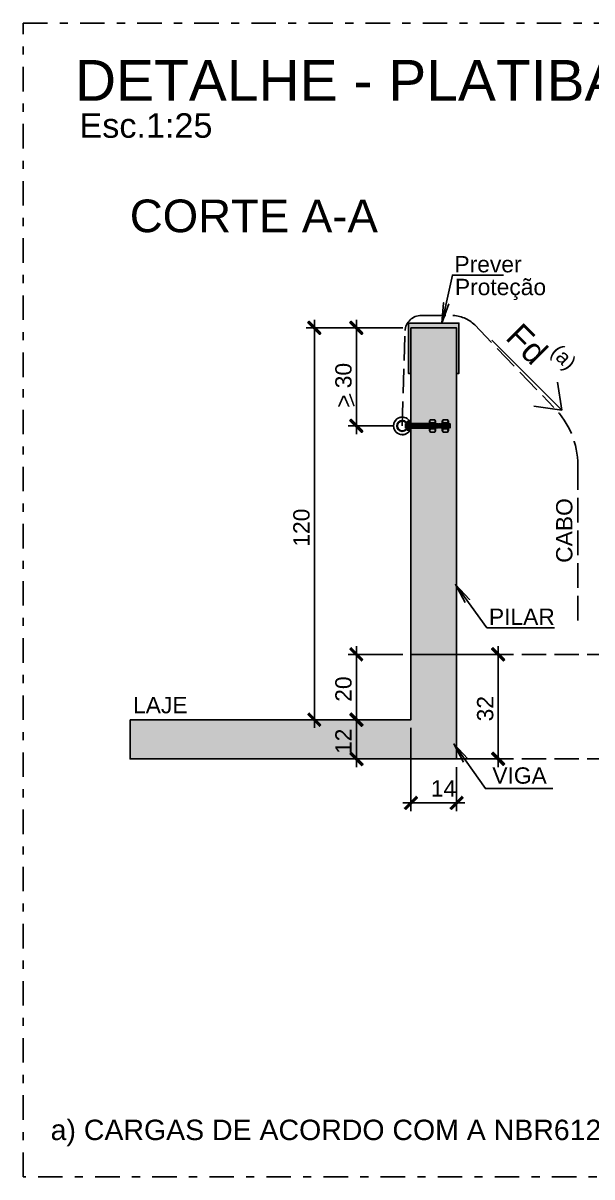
# Model space of a CAD drawing. Extents: x 0 to 119, y 0 to 84.
# Drawn here: x 56.94 to 63.92, y 16.72 to 30.85 of the extents above; entities that cross this region are included whole.
import ezdxf

# ---------------------------------------------------------------- set-up
doc = ezdxf.new("R2010")
doc.units = 0
doc.header["$MEASUREMENT"] = 0
for name, pattern in [('ESTILO_TQS_0001', [0.2, 0.1, -0.1]), ('ESTILO_TQS_0003', [0.9199999999999999, 0.3, -0.15, 0.02, -0.15, 0.3]), ('ESTILO_TQS_0005', [0.4, 0.3, -0.1])]:
    doc.linetypes.add(name, pattern=pattern)
for name, color, linetype in [('1', 1, 'CONTINUOUS'), ('16', 10, 'CONTINUOUS'), ('2', 2, 'CONTINUOUS'), ('21', 254, 'CONTINUOUS'), ('3', 3, 'CONTINUOUS'), ('4', 4, 'CONTINUOUS'), ('5', 5, 'CONTINUOUS'), ('8', 8, 'CONTINUOUS')]:
    doc.layers.add(name, color=color, linetype=linetype)
doc.styles.add('TQS_ARIAL', font='arial.ttf')

msp = doc.modelspace()

# ---------------------------------------------------------------- linework, layer by layer
at = {"layer": '1', "linetype": 'Continuous'}
for p, q in [((60.515343, 22.219528), (60.515343, 27.219528)), ((61.030564, 25.819953), (61.030564, 27.219528)), ((61.497471, 27.119528), (60.415343, 27.119528)), ((61.597471, 27.119528), (60.930564, 27.119528)), ((61.489983, 25.919953), (60.930564, 25.919953)), ((61.030564, 22.219528), (61.030564, 23.219528)), ((62.768286, 21.739528), (62.768286, 23.219528)), ((61.597471, 23.119528), (60.930564, 23.119528)), ((62.357471, 23.119528), (62.868286, 23.119528)), ((61.030564, 22.419528), (61.030564, 21.739528)), ((61.597471, 22.319528), (60.415343, 22.319528)), ((61.597471, 22.319528), (60.930564, 22.319528)), ((61.497471, 22.319528), (60.930564, 22.319528)), ((61.697471, 22.219528), (61.697471, 21.199643)), ((61.597471, 21.839528), (60.930564, 21.839528)), ((62.357471, 21.839528), (62.868286, 21.839528)), ((62.257471, 21.739528), (62.257471, 21.199643)), ((61.597471, 21.299643), (62.357471, 21.299643))]:
    msp.add_line(p, q, dxfattribs=at)
at = {"layer": '1', "linetype": 'ESTILO_TQS_0001'}
for p, q in [((61.65061, 25.947176), (61.647763, 25.941482)), ((61.647763, 25.941482), (61.647763, 25.897573)), ((61.65061, 25.89188), (61.647763, 25.897573)), ((61.653456, 25.941482), (61.65061, 25.947176)), ((61.65061, 25.89188), (61.65061, 25.947176)), ((61.653456, 25.897573), (61.65061, 25.89188)), ((61.656303, 25.947176), (61.653456, 25.941482)), ((61.653456, 25.941482), (61.653456, 25.897573)), ((61.656303, 25.89188), (61.653456, 25.897573)), ((61.65915, 25.941482), (61.656303, 25.947176)), ((61.656303, 25.89188), (61.656303, 25.947176)), ((61.65915, 25.897573), (61.656303, 25.89188)), ((61.661996, 25.947176), (61.65915, 25.941482)), ((61.65915, 25.941482), (61.65915, 25.897573)), ((61.661996, 25.89188), (61.65915, 25.897573)), ((61.664843, 25.941482), (61.661996, 25.947176)), ((61.661996, 25.89188), (61.661996, 25.947176)), ((61.664843, 25.897573), (61.661996, 25.89188)), ((61.66769, 25.947176), (61.664843, 25.941482)), ((61.664843, 25.941482), (61.664843, 25.897573)), ((61.66769, 25.89188), (61.664843, 25.897573)), ((61.670536, 25.941482), (61.66769, 25.947176)), ((61.66769, 25.89188), (61.66769, 25.947176)), ((61.670536, 25.897573), (61.66769, 25.89188)), ((61.673383, 25.947176), (61.670536, 25.941482)), ((61.670536, 25.941482), (61.670536, 25.897573)), ((61.673383, 25.89188), (61.670536, 25.897573)), ((61.676229, 25.941482), (61.673383, 25.947176)), ((61.673383, 25.89188), (61.673383, 25.947176)), ((61.676229, 25.897573), (61.673383, 25.89188)), ((61.679076, 25.947176), (61.676229, 25.941482)), ((61.676229, 25.941482), (61.676229, 25.897573)), ((61.679076, 25.89188), (61.676229, 25.897573)), ((61.681923, 25.941482), (61.679076, 25.947176)), ((61.679076, 25.89188), (61.679076, 25.947176)), ((61.681923, 25.897573), (61.679076, 25.89188)), ((61.684769, 25.947176), (61.681923, 25.941482)), ((61.681923, 25.941482), (61.681923, 25.897573)), ((61.684769, 25.89188), (61.681923, 25.897573)), ((61.687616, 25.941482), (61.684769, 25.947176)), ((61.684769, 25.89188), (61.684769, 25.947176)), ((61.687616, 25.897573), (61.684769, 25.89188)), ((61.690462, 25.947176), (61.687616, 25.941482)), ((61.687616, 25.941482), (61.687616, 25.897573)), ((61.690462, 25.89188), (61.687616, 25.897573)), ((61.693309, 25.941482), (61.690462, 25.947176)), ((61.690462, 25.89188), (61.690462, 25.947176)), ((61.693309, 25.897573), (61.690462, 25.89188)), ((61.696156, 25.947176), (61.693309, 25.941482)), ((61.693309, 25.941482), (61.693309, 25.897573)), ((61.696156, 25.89188), (61.693309, 25.897573)), ((61.699002, 25.941482), (61.696156, 25.947176)), ((61.696156, 25.89188), (61.696156, 25.947176)), ((61.699002, 25.897573), (61.696156, 25.89188)), ((61.701849, 25.947176), (61.699002, 25.941482)), ((61.699002, 25.941482), (61.699002, 25.897573)), ((61.701849, 25.89188), (61.699002, 25.897573)), ((61.704696, 25.941482), (61.701849, 25.947176)), ((61.701849, 25.89188), (61.701849, 25.947176)), ((61.704696, 25.897573), (61.701849, 25.89188)), ((61.707542, 25.947176), (61.704696, 25.941482)), ((61.704696, 25.941482), (61.704696, 25.897573)), ((61.707542, 25.89188), (61.704696, 25.897573)), ((61.710389, 25.941482), (61.707542, 25.947176)), ((61.707542, 25.89188), (61.707542, 25.947176)), ((61.710389, 25.897573), (61.707542, 25.89188)), ((61.713235, 25.947176), (61.710389, 25.941482)), ((61.710389, 25.941482), (61.710389, 25.897573)), ((61.713235, 25.89188), (61.710389, 25.897573)), ((61.716082, 25.941482), (61.713235, 25.947176)), ((61.713235, 25.89188), (61.713235, 25.947176)), ((61.716082, 25.897573), (61.713235, 25.89188)), ((61.718929, 25.947176), (61.716082, 25.941482)), ((61.716082, 25.941482), (61.716082, 25.897573)), ((61.718929, 25.89188), (61.716082, 25.897573)), ((61.721775, 25.941482), (61.718929, 25.947176)), ((61.718929, 25.89188), (61.718929, 25.947176)), ((61.721775, 25.897573), (61.718929, 25.89188)), ((61.724622, 25.947176), (61.721775, 25.941482)), ((61.721775, 25.941482), (61.721775, 25.897573)), ((61.724622, 25.89188), (61.721775, 25.897573)), ((61.727468, 25.941482), (61.724622, 25.947176)), ((61.724622, 25.89188), (61.724622, 25.947176)), ((61.727468, 25.897573), (61.724622, 25.89188)), ((61.730315, 25.947176), (61.727468, 25.941482)), ((61.727468, 25.941482), (61.727468, 25.897573)), ((61.730315, 25.89188), (61.727468, 25.897573)), ((61.733162, 25.941482), (61.730315, 25.947176)), ((61.730315, 25.89188), (61.730315, 25.947176)), ((61.733162, 25.897573), (61.730315, 25.89188)), ((61.736008, 25.947176), (61.733162, 25.941482)), ((61.733162, 25.941482), (61.733162, 25.897573)), ((61.736008, 25.89188), (61.733162, 25.897573)), ((61.738855, 25.941482), (61.736008, 25.947176)), ((61.736008, 25.89188), (61.736008, 25.947176)), ((61.738855, 25.897573), (61.736008, 25.89188)), ((61.741702, 25.947176), (61.738855, 25.941482)), ((61.741702, 25.947176), (61.738855, 25.941482)), ((61.738855, 25.941482), (61.738855, 25.897573)), ((61.738855, 25.941482), (61.738855, 25.897573)), ((61.741702, 25.89188), (61.738855, 25.897573)), ((61.741702, 25.89188), (61.738855, 25.897573)), ((61.741702, 25.89188), (61.741702, 25.947176)), ((61.744548, 25.941482), (61.741702, 25.947176)), ((61.741702, 25.89188), (61.741702, 25.947176)), ((61.744548, 25.897573), (61.741702, 25.89188)), ((61.747395, 25.947176), (61.744548, 25.941482)), ((61.744548, 25.941482), (61.744548, 25.897573)), ((61.744548, 25.941482), (61.744548, 25.897573)), ((61.747395, 25.89188), (61.744548, 25.897573)), ((61.750241, 25.941482), (61.747395, 25.947176)), ((61.747395, 25.89188), (61.747395, 25.947176)), ((61.750241, 25.897573), (61.747395, 25.89188)), ((61.753088, 25.947176), (61.750241, 25.941482)), ((61.750241, 25.941482), (61.750241, 25.897573)), ((61.750241, 25.941482), (61.750241, 25.897573)), ((61.753088, 25.89188), (61.750241, 25.897573)), ((61.755935, 25.941482), (61.753088, 25.947176)), ((61.753088, 25.89188), (61.753088, 25.947176)), ((61.755935, 25.897573), (61.753088, 25.89188)), ((61.758781, 25.947176), (61.755935, 25.941482)), ((61.755935, 25.941482), (61.755935, 25.897573)), ((61.755935, 25.941482), (61.755935, 25.897573)), ((61.758781, 25.89188), (61.755935, 25.897573)), ((61.761628, 25.941482), (61.758781, 25.947176)), ((61.758781, 25.89188), (61.758781, 25.947176)), ((61.761628, 25.897573), (61.758781, 25.89188)), ((61.764474, 25.947176), (61.761628, 25.941482)), ((61.761628, 25.941482), (61.761628, 25.897573)), ((61.761628, 25.941482), (61.761628, 25.897573)), ((61.764474, 25.89188), (61.761628, 25.897573)), ((61.767321, 25.941482), (61.764474, 25.947176)), ((61.764474, 25.89188), (61.764474, 25.947176)), ((61.767321, 25.897573), (61.764474, 25.89188)), ((61.770168, 25.947176), (61.767321, 25.941482)), ((61.767321, 25.941482), (61.767321, 25.897573)), ((61.767321, 25.941482), (61.767321, 25.897573)), ((61.770168, 25.89188), (61.767321, 25.897573)), ((61.773014, 25.941482), (61.770168, 25.947176)), ((61.770168, 25.89188), (61.770168, 25.947176)), ((61.773014, 25.897573), (61.770168, 25.89188)), ((61.775861, 25.947176), (61.773014, 25.941482)), ((61.773014, 25.941482), (61.773014, 25.897573)), ((61.773014, 25.941482), (61.773014, 25.897573)), ((61.775861, 25.89188), (61.773014, 25.897573)), ((61.778708, 25.941482), (61.775861, 25.947176)), ((61.775861, 25.89188), (61.775861, 25.947176)), ((61.778708, 25.897573), (61.775861, 25.89188)), ((61.781554, 25.947176), (61.778708, 25.941482)), ((61.778708, 25.941482), (61.778708, 25.897573)), ((61.781554, 25.89188), (61.778708, 25.897573)), ((61.784401, 25.941482), (61.781554, 25.947176)), ((61.781554, 25.89188), (61.781554, 25.947176)), ((61.784401, 25.897573), (61.781554, 25.89188)), ((61.787247, 25.947176), (61.784401, 25.941482)), ((61.784401, 25.941482), (61.784401, 25.897573)), ((61.787247, 25.89188), (61.784401, 25.897573)), ((61.790094, 25.941482), (61.787247, 25.947176)), ((61.787247, 25.89188), (61.787247, 25.947176)), ((61.790094, 25.897573), (61.787247, 25.89188)), ((61.792941, 25.947176), (61.790094, 25.941482)), ((61.790094, 25.941482), (61.790094, 25.897573)), ((61.792941, 25.89188), (61.790094, 25.897573)), ((61.795787, 25.941482), (61.792941, 25.947176)), ((61.792941, 25.89188), (61.792941, 25.947176)), ((61.795787, 25.897573), (61.792941, 25.89188)), ((61.798634, 25.947176), (61.795787, 25.941482)), ((61.795787, 25.941482), (61.795787, 25.897573)), ((61.798634, 25.89188), (61.795787, 25.897573)), ((61.80148, 25.941482), (61.798634, 25.947176)), ((61.798634, 25.89188), (61.798634, 25.947176)), ((61.80148, 25.897573), (61.798634, 25.89188)), ((61.804327, 25.947176), (61.80148, 25.941482)), ((61.80148, 25.941482), (61.80148, 25.897573)), ((61.804327, 25.89188), (61.80148, 25.897573)), ((61.807174, 25.941482), (61.804327, 25.947176)), ((61.804327, 25.89188), (61.804327, 25.947176)), ((61.807174, 25.897573), (61.804327, 25.89188)), ((61.81002, 25.947176), (61.807174, 25.941482)), ((61.807174, 25.941482), (61.807174, 25.897573)), ((61.81002, 25.89188), (61.807174, 25.897573)), ((61.812867, 25.941482), (61.81002, 25.947176)), ((61.81002, 25.89188), (61.81002, 25.947176)), ((61.812867, 25.897573), (61.81002, 25.89188)), ((61.815714, 25.947176), (61.812867, 25.941482)), ((61.812867, 25.941482), (61.812867, 25.897573)), ((61.815714, 25.89188), (61.812867, 25.897573)), ((61.81856, 25.941482), (61.815714, 25.947176)), ((61.815714, 25.89188), (61.815714, 25.947176)), ((61.81856, 25.897573), (61.815714, 25.89188)), ((61.821407, 25.947176), (61.81856, 25.941482)), ((61.81856, 25.941482), (61.81856, 25.897573)), ((61.821407, 25.89188), (61.81856, 25.897573)), ((61.824253, 25.941482), (61.821407, 25.947176)), ((61.821407, 25.89188), (61.821407, 25.947176)), ((61.824253, 25.897573), (61.821407, 25.89188)), ((61.8271, 25.947176), (61.824253, 25.941482)), ((61.824253, 25.941482), (61.824253, 25.897573)), ((61.8271, 25.89188), (61.824253, 25.897573)), ((61.829947, 25.941482), (61.8271, 25.947176)), ((61.8271, 25.89188), (61.8271, 25.947176)), ((61.829947, 25.897573), (61.8271, 25.89188)), ((61.832793, 25.947176), (61.829947, 25.941482)), ((61.829947, 25.941482), (61.829947, 25.897573)), ((61.832793, 25.89188), (61.829947, 25.897573)), ((61.83564, 25.941482), (61.832793, 25.947176)), ((61.832793, 25.89188), (61.832793, 25.947176)), ((61.83564, 25.897573), (61.832793, 25.89188)), ((61.838486, 25.947176), (61.83564, 25.941482)), ((61.83564, 25.941482), (61.83564, 25.897573)), ((61.838486, 25.89188), (61.83564, 25.897573)), ((61.841333, 25.941482), (61.838486, 25.947176)), ((61.838486, 25.89188), (61.838486, 25.947176)), ((61.841333, 25.897573), (61.838486, 25.89188)), ((61.84418, 25.947176), (61.841333, 25.941482)), ((61.841333, 25.941482), (61.841333, 25.897573)), ((61.84418, 25.89188), (61.841333, 25.897573)), ((61.847026, 25.941482), (61.84418, 25.947176)), ((61.84418, 25.89188), (61.84418, 25.947176)), ((61.847026, 25.897573), (61.84418, 25.89188)), ((61.849873, 25.947176), (61.847026, 25.941482)), ((61.847026, 25.941482), (61.847026, 25.897573)), ((61.849873, 25.89188), (61.847026, 25.897573)), ((61.85272, 25.941482), (61.849873, 25.947176)), ((61.849873, 25.89188), (61.849873, 25.947176)), ((61.85272, 25.897573), (61.849873, 25.89188)), ((61.855566, 25.947176), (61.85272, 25.941482)), ((61.85272, 25.941482), (61.85272, 25.897573)), ((61.855566, 25.89188), (61.85272, 25.897573)), ((61.858413, 25.941482), (61.855566, 25.947176)), ((61.855566, 25.89188), (61.855566, 25.947176)), ((61.858413, 25.897573), (61.855566, 25.89188)), ((61.861259, 25.947176), (61.858413, 25.941482)), ((61.858413, 25.941482), (61.858413, 25.897573)), ((61.861259, 25.89188), (61.858413, 25.897573)), ((61.864106, 25.941482), (61.861259, 25.947176)), ((61.861259, 25.89188), (61.861259, 25.947176)), ((61.864106, 25.897573), (61.861259, 25.89188)), ((61.866953, 25.947176), (61.864106, 25.941482)), ((61.864106, 25.941482), (61.864106, 25.897573)), ((61.866953, 25.89188), (61.864106, 25.897573)), ((61.869799, 25.941482), (61.866953, 25.947176)), ((61.866953, 25.89188), (61.866953, 25.947176)), ((61.869799, 25.897573), (61.866953, 25.89188)), ((61.872646, 25.947176), (61.869799, 25.941482)), ((61.869799, 25.941482), (61.869799, 25.897573)), ((61.872646, 25.89188), (61.869799, 25.897573)), ((61.875492, 25.941482), (61.872646, 25.947176)), ((61.872646, 25.89188), (61.872646, 25.947176)), ((61.875492, 25.897573), (61.872646, 25.89188)), ((61.878339, 25.947176), (61.875492, 25.941482)), ((61.875492, 25.941482), (61.875492, 25.897573)), ((61.878339, 25.89188), (61.875492, 25.897573)), ((61.881186, 25.941482), (61.878339, 25.947176)), ((61.878339, 25.89188), (61.878339, 25.947176)), ((61.881186, 25.897573), (61.878339, 25.89188)), ((61.884032, 25.947176), (61.881186, 25.941482)), ((61.881186, 25.941482), (61.881186, 25.897573)), ((61.884032, 25.89188), (61.881186, 25.897573)), ((61.886879, 25.941482), (61.884032, 25.947176)), ((61.884032, 25.89188), (61.884032, 25.947176)), ((61.886879, 25.897573), (61.884032, 25.89188)), ((61.887137, 25.941482), (61.88429, 25.947176)), ((61.88429, 25.947176), (61.960891, 25.941482)), ((61.88429, 25.89188), (61.88429, 25.947176)), ((61.887137, 25.897573), (61.88429, 25.89188)), ((61.88429, 25.89188), (61.960891, 25.897573)), ((61.889726, 25.947176), (61.886879, 25.941482)), ((61.886879, 25.941482), (61.886879, 25.897573)), ((61.889726, 25.89188), (61.886879, 25.897573)), ((61.889984, 25.947176), (61.887137, 25.941482)), ((61.887137, 25.941482), (61.887137, 25.897573)), ((61.889984, 25.89188), (61.887137, 25.897573)), ((61.892572, 25.941482), (61.889726, 25.947176)), ((61.889726, 25.89188), (61.889726, 25.947176)), ((61.892572, 25.897573), (61.889726, 25.89188)), ((61.89283, 25.941482), (61.889984, 25.947176)), ((61.889984, 25.89188), (61.889984, 25.947176)), ((61.89283, 25.897573), (61.889984, 25.89188)), ((61.895419, 25.947176), (61.892572, 25.941482)), ((61.892572, 25.941482), (61.892572, 25.897573)), ((61.895419, 25.89188), (61.892572, 25.897573)), ((61.895677, 25.947176), (61.89283, 25.941482)), ((61.89283, 25.941482), (61.89283, 25.897573)), ((61.895677, 25.89188), (61.89283, 25.897573)), ((61.898265, 25.941482), (61.895419, 25.947176)), ((61.895419, 25.89188), (61.895419, 25.947176)), ((61.898265, 25.897573), (61.895419, 25.89188)), ((61.898523, 25.941482), (61.895677, 25.947176)), ((61.895677, 25.89188), (61.895677, 25.947176)), ((61.898523, 25.897573), (61.895677, 25.89188)), ((61.901112, 25.947176), (61.898265, 25.941482)), ((61.898265, 25.941482), (61.898265, 25.897573)), ((61.901112, 25.89188), (61.898265, 25.897573)), ((61.90137, 25.947176), (61.898523, 25.941482)), ((61.898523, 25.941482), (61.898523, 25.897573)), ((61.90137, 25.89188), (61.898523, 25.897573)), ((61.903959, 25.941482), (61.901112, 25.947176)), ((61.901112, 25.89188), (61.901112, 25.947176)), ((61.903959, 25.897573), (61.901112, 25.89188)), ((61.904217, 25.941482), (61.90137, 25.947176)), ((61.90137, 25.89188), (61.90137, 25.947176)), ((61.904217, 25.897573), (61.90137, 25.89188)), ((61.906805, 25.947176), (61.903959, 25.941482)), ((61.903959, 25.941482), (61.903959, 25.897573)), ((61.906805, 25.89188), (61.903959, 25.897573)), ((61.907063, 25.947176), (61.904217, 25.941482)), ((61.904217, 25.941482), (61.904217, 25.897573)), ((61.907063, 25.89188), (61.904217, 25.897573)), ((61.909652, 25.941482), (61.906805, 25.947176)), ((61.906805, 25.89188), (61.906805, 25.947176)), ((61.909652, 25.897573), (61.906805, 25.89188)), ((61.90991, 25.941482), (61.907063, 25.947176)), ((61.907063, 25.89188), (61.907063, 25.947176)), ((61.90991, 25.897573), (61.907063, 25.89188)), ((61.912498, 25.947176), (61.909652, 25.941482)), ((61.909652, 25.941482), (61.909652, 25.897573)), ((61.912498, 25.89188), (61.909652, 25.897573)), ((61.912757, 25.947176), (61.90991, 25.941482)), ((61.90991, 25.941482), (61.90991, 25.897573)), ((61.912757, 25.89188), (61.90991, 25.897573)), ((61.915345, 25.941482), (61.912498, 25.947176)), ((61.912498, 25.89188), (61.912498, 25.947176)), ((61.915345, 25.897573), (61.912498, 25.89188)), ((61.915603, 25.941482), (61.912757, 25.947176)), ((61.912757, 25.89188), (61.912757, 25.947176)), ((61.915603, 25.897573), (61.912757, 25.89188)), ((61.918192, 25.947176), (61.915345, 25.941482)), ((61.915345, 25.941482), (61.915345, 25.897573)), ((61.918192, 25.89188), (61.915345, 25.897573)), ((61.91845, 25.947176), (61.915603, 25.941482)), ((61.915603, 25.941482), (61.915603, 25.897573)), ((61.91845, 25.89188), (61.915603, 25.897573)), ((61.921038, 25.941482), (61.918192, 25.947176)), ((61.918192, 25.89188), (61.918192, 25.947176)), ((61.921038, 25.897573), (61.918192, 25.89188)), ((61.921296, 25.941482), (61.91845, 25.947176)), ((61.91845, 25.89188), (61.91845, 25.947176)), ((61.921296, 25.897573), (61.91845, 25.89188)), ((61.923885, 25.947176), (61.921038, 25.941482)), ((61.921038, 25.941482), (61.921038, 25.897573)), ((61.923885, 25.89188), (61.921038, 25.897573)), ((61.924143, 25.947176), (61.921296, 25.941482)), ((61.921296, 25.941482), (61.921296, 25.897573)), ((61.924143, 25.89188), (61.921296, 25.897573)), ((61.926732, 25.941482), (61.923885, 25.947176)), ((61.923885, 25.89188), (61.923885, 25.947176)), ((61.926732, 25.897573), (61.923885, 25.89188)), ((61.92699, 25.941482), (61.924143, 25.947176)), ((61.924143, 25.89188), (61.924143, 25.947176)), ((61.92699, 25.897573), (61.924143, 25.89188)), ((61.929578, 25.947176), (61.926732, 25.941482)), ((61.926732, 25.941482), (61.926732, 25.897573)), ((61.929578, 25.89188), (61.926732, 25.897573)), ((61.929836, 25.947176), (61.92699, 25.941482)), ((61.92699, 25.941482), (61.92699, 25.897573)), ((61.929836, 25.89188), (61.92699, 25.897573)), ((61.932425, 25.941482), (61.929578, 25.947176)), ((61.929578, 25.89188), (61.929578, 25.947176)), ((61.932425, 25.897573), (61.929578, 25.89188)), ((61.932683, 25.941482), (61.929836, 25.947176)), ((61.929836, 25.89188), (61.929836, 25.947176)), ((61.932683, 25.897573), (61.929836, 25.89188)), ((61.935271, 25.947176), (61.932425, 25.941482)), ((61.932425, 25.941482), (61.932425, 25.897573)), ((61.935271, 25.89188), (61.932425, 25.897573)), ((61.935529, 25.947176), (61.932683, 25.941482)), ((61.932683, 25.941482), (61.932683, 25.897573)), ((61.935529, 25.89188), (61.932683, 25.897573)), ((61.938118, 25.941482), (61.935271, 25.947176)), ((61.935271, 25.89188), (61.935271, 25.947176)), ((61.938118, 25.897573), (61.935271, 25.89188)), ((61.938376, 25.941482), (61.935529, 25.947176)), ((61.935529, 25.89188), (61.935529, 25.947176)), ((61.938376, 25.897573), (61.935529, 25.89188)), ((61.940965, 25.947176), (61.938118, 25.941482)), ((61.938118, 25.941482), (61.938118, 25.897573)), ((61.940965, 25.89188), (61.938118, 25.897573)), ((61.941223, 25.947176), (61.938376, 25.941482)), ((61.938376, 25.941482), (61.938376, 25.897573)), ((61.941223, 25.89188), (61.938376, 25.897573)), ((61.943811, 25.941482), (61.940965, 25.947176)), ((61.940965, 25.89188), (61.940965, 25.947176)), ((61.943811, 25.897573), (61.940965, 25.89188)), ((61.944069, 25.941482), (61.941223, 25.947176)), ((61.941223, 25.89188), (61.941223, 25.947176)), ((61.944069, 25.897573), (61.941223, 25.89188)), ((61.946658, 25.947176), (61.943811, 25.941482)), ((61.943811, 25.941482), (61.943811, 25.897573)), ((61.946658, 25.89188), (61.943811, 25.897573)), ((61.946916, 25.947176), (61.944069, 25.941482)), ((61.944069, 25.941482), (61.944069, 25.897573)), ((61.946916, 25.89188), (61.944069, 25.897573)), ((61.949504, 25.941482), (61.946658, 25.947176)), ((61.946658, 25.89188), (61.946658, 25.947176)), ((61.949504, 25.897573), (61.946658, 25.89188)), ((61.949763, 25.941482), (61.946916, 25.947176)), ((61.946916, 25.89188), (61.946916, 25.947176)), ((61.949763, 25.897573), (61.946916, 25.89188)), ((61.952351, 25.947176), (61.949504, 25.941482)), ((61.949504, 25.941482), (61.949504, 25.897573)), ((61.952351, 25.89188), (61.949504, 25.897573)), ((61.952609, 25.947176), (61.949763, 25.941482)), ((61.949763, 25.941482), (61.949763, 25.897573)), ((61.952609, 25.89188), (61.949763, 25.897573)), ((61.955198, 25.941482), (61.952351, 25.947176)), ((61.952351, 25.89188), (61.952351, 25.947176)), ((61.955198, 25.897573), (61.952351, 25.89188)), ((61.955456, 25.941482), (61.952609, 25.947176)), ((61.952609, 25.89188), (61.952609, 25.947176)), ((61.955456, 25.897573), (61.952609, 25.89188)), ((61.958044, 25.947176), (61.955198, 25.941482)), ((61.955198, 25.941482), (61.955198, 25.897573)), ((61.958044, 25.89188), (61.955198, 25.897573)), ((61.958302, 25.947176), (61.955456, 25.941482)), ((61.955456, 25.941482), (61.955456, 25.897573)), ((61.958302, 25.89188), (61.955456, 25.897573)), ((61.960891, 25.941482), (61.958044, 25.947176)), ((61.958044, 25.89188), (61.958044, 25.947176)), ((61.960891, 25.897573), (61.958044, 25.89188)), ((61.961149, 25.941482), (61.958302, 25.947176)), ((61.958302, 25.89188), (61.958302, 25.947176)), ((61.961149, 25.897573), (61.958302, 25.89188)), ((61.960891, 25.941482), (61.960891, 25.897573)), ((61.963996, 25.947176), (61.961149, 25.941482)), ((61.961149, 25.941482), (61.961149, 25.897573)), ((61.963996, 25.89188), (61.961149, 25.897573)), ((61.966842, 25.941482), (61.963996, 25.947176)), ((61.963996, 25.89188), (61.963996, 25.947176)), ((61.966842, 25.897573), (61.963996, 25.89188)), ((61.969689, 25.947176), (61.966842, 25.941482)), ((61.966842, 25.941482), (61.966842, 25.897573)), ((61.969689, 25.89188), (61.966842, 25.897573)), ((61.972535, 25.941482), (61.969689, 25.947176)), ((61.969689, 25.89188), (61.969689, 25.947176)), ((61.972535, 25.897573), (61.969689, 25.89188)), ((61.975382, 25.947176), (61.972535, 25.941482)), ((61.972535, 25.941482), (61.972535, 25.897573)), ((61.975382, 25.89188), (61.972535, 25.897573)), ((61.978229, 25.941482), (61.975382, 25.947176)), ((61.975382, 25.89188), (61.975382, 25.947176)), ((61.978229, 25.897573), (61.975382, 25.89188)), ((61.981075, 25.947176), (61.978229, 25.941482)), ((61.978229, 25.941482), (61.978229, 25.897573)), ((61.981075, 25.89188), (61.978229, 25.897573)), ((61.983922, 25.941482), (61.981075, 25.947176)), ((61.981075, 25.89188), (61.981075, 25.947176)), ((61.983922, 25.897573), (61.981075, 25.89188)), ((61.986769, 25.947176), (61.983922, 25.941482)), ((61.983922, 25.941482), (61.983922, 25.897573)), ((61.986769, 25.89188), (61.983922, 25.897573)), ((61.989615, 25.941482), (61.986769, 25.947176)), ((61.986769, 25.89188), (61.986769, 25.947176)), ((61.989615, 25.897573), (61.986769, 25.89188)), ((61.992462, 25.947176), (61.989615, 25.941482)), ((61.989615, 25.941482), (61.989615, 25.897573)), ((61.992462, 25.89188), (61.989615, 25.897573)), ((61.995308, 25.941482), (61.992462, 25.947176)), ((61.992462, 25.89188), (61.992462, 25.947176)), ((61.995308, 25.897573), (61.992462, 25.89188)), ((61.998155, 25.947176), (61.995308, 25.941482)), ((61.995308, 25.941482), (61.995308, 25.897573)), ((61.998155, 25.89188), (61.995308, 25.897573)), ((62.001002, 25.941482), (61.998155, 25.947176)), ((61.998155, 25.89188), (61.998155, 25.947176)), ((62.001002, 25.897573), (61.998155, 25.89188)), ((62.003848, 25.947176), (62.001002, 25.941482)), ((62.001002, 25.941482), (62.001002, 25.897573)), ((62.003848, 25.89188), (62.001002, 25.897573)), ((62.006695, 25.941482), (62.003848, 25.947176)), ((62.003848, 25.89188), (62.003848, 25.947176)), ((62.006695, 25.897573), (62.003848, 25.89188)), ((62.009541, 25.947176), (62.006695, 25.941482)), ((62.006695, 25.941482), (62.006695, 25.897573)), ((62.009541, 25.89188), (62.006695, 25.897573)), ((62.012388, 25.941482), (62.009541, 25.947176)), ((62.009541, 25.89188), (62.009541, 25.947176)), ((62.012388, 25.897573), (62.009541, 25.89188)), ((62.015235, 25.947176), (62.012388, 25.941482)), ((62.012388, 25.941482), (62.012388, 25.897573)), ((62.015235, 25.89188), (62.012388, 25.897573)), ((62.018081, 25.941482), (62.015235, 25.947176)), ((62.015235, 25.89188), (62.015235, 25.947176)), ((62.018081, 25.897573), (62.015235, 25.89188)), ((62.020928, 25.947176), (62.018081, 25.941482)), ((62.018081, 25.941482), (62.018081, 25.897573)), ((62.020928, 25.89188), (62.018081, 25.897573)), ((62.023775, 25.941482), (62.020928, 25.947176)), ((62.020928, 25.89188), (62.020928, 25.947176)), ((62.023775, 25.897573), (62.020928, 25.89188)), ((62.026621, 25.947176), (62.023775, 25.941482)), ((62.023775, 25.941482), (62.023775, 25.897573)), ((62.026621, 25.89188), (62.023775, 25.897573)), ((62.029468, 25.941482), (62.026621, 25.947176)), ((62.026621, 25.89188), (62.026621, 25.947176)), ((62.029468, 25.897573), (62.026621, 25.89188)), ((62.032314, 25.947176), (62.029468, 25.941482)), ((62.029468, 25.941482), (62.029468, 25.897573)), ((62.032314, 25.89188), (62.029468, 25.897573)), ((62.035161, 25.941482), (62.032314, 25.947176)), ((62.032314, 25.89188), (62.032314, 25.947176)), ((62.035161, 25.897573), (62.032314, 25.89188)), ((62.038008, 25.947176), (62.035161, 25.941482)), ((62.035161, 25.941482), (62.035161, 25.897573)), ((62.038008, 25.89188), (62.035161, 25.897573)), ((62.040854, 25.941482), (62.038008, 25.947176)), ((62.038008, 25.89188), (62.038008, 25.947176)), ((62.040854, 25.897573), (62.038008, 25.89188)), ((62.043701, 25.947176), (62.040854, 25.941482)), ((62.040854, 25.941482), (62.040854, 25.897573)), ((62.043701, 25.89188), (62.040854, 25.897573)), ((62.046547, 25.941482), (62.043701, 25.947176)), ((62.043701, 25.89188), (62.043701, 25.947176)), ((62.046547, 25.897573), (62.043701, 25.89188)), ((62.049394, 25.947176), (62.046547, 25.941482)), ((62.046547, 25.941482), (62.046547, 25.897573)), ((62.049394, 25.89188), (62.046547, 25.897573)), ((62.052241, 25.941482), (62.049394, 25.947176)), ((62.049394, 25.89188), (62.049394, 25.947176)), ((62.052241, 25.897573), (62.049394, 25.89188)), ((62.055087, 25.947176), (62.052241, 25.941482)), ((62.052241, 25.941482), (62.052241, 25.897573)), ((62.055087, 25.89188), (62.052241, 25.897573)), ((62.057934, 25.941482), (62.055087, 25.947176)), ((62.055087, 25.89188), (62.055087, 25.947176)), ((62.057934, 25.897573), (62.055087, 25.89188)), ((62.060781, 25.947176), (62.057934, 25.941482)), ((62.057934, 25.941482), (62.057934, 25.897573)), ((62.060781, 25.89188), (62.057934, 25.897573)), ((62.063627, 25.941482), (62.060781, 25.947176)), ((62.060781, 25.89188), (62.060781, 25.947176)), ((62.063627, 25.897573), (62.060781, 25.89188)), ((62.066474, 25.947176), (62.063627, 25.941482)), ((62.063627, 25.941482), (62.063627, 25.897573)), ((62.066474, 25.89188), (62.063627, 25.897573)), ((62.06932, 25.941482), (62.066474, 25.947176)), ((62.066474, 25.89188), (62.066474, 25.947176)), ((62.06932, 25.897573), (62.066474, 25.89188)), ((62.072167, 25.947176), (62.06932, 25.941482)), ((62.06932, 25.941482), (62.06932, 25.897573)), ((62.072167, 25.89188), (62.06932, 25.897573)), ((62.075014, 25.941482), (62.072167, 25.947176)), ((62.072167, 25.89188), (62.072167, 25.947176)), ((62.075014, 25.897573), (62.072167, 25.89188)), ((62.07786, 25.947176), (62.075014, 25.941482)), ((62.075014, 25.941482), (62.075014, 25.897573)), ((62.07786, 25.89188), (62.075014, 25.897573)), ((62.080707, 25.941482), (62.07786, 25.947176)), ((62.07786, 25.89188), (62.07786, 25.947176)), ((62.080707, 25.897573), (62.07786, 25.89188)), ((62.083553, 25.947176), (62.080707, 25.941482)), ((62.080707, 25.941482), (62.080707, 25.897573)), ((62.083553, 25.89188), (62.080707, 25.897573)), ((62.0864, 25.941482), (62.083553, 25.947176)), ((62.083553, 25.89188), (62.083553, 25.947176)), ((62.0864, 25.897573), (62.083553, 25.89188)), ((62.089247, 25.947176), (62.0864, 25.941482)), ((62.0864, 25.941482), (62.0864, 25.897573)), ((62.089247, 25.89188), (62.0864, 25.897573)), ((62.092093, 25.941482), (62.089247, 25.947176)), ((62.089247, 25.89188), (62.089247, 25.947176)), ((62.092093, 25.897573), (62.089247, 25.89188)), ((62.09494, 25.947176), (62.092093, 25.941482)), ((62.092093, 25.941482), (62.092093, 25.897573)), ((62.09494, 25.89188), (62.092093, 25.897573)), ((62.097787, 25.941482), (62.09494, 25.947176)), ((62.09494, 25.89188), (62.09494, 25.947176)), ((62.097787, 25.897573), (62.09494, 25.89188)), ((62.100633, 25.947176), (62.097787, 25.941482)), ((62.097787, 25.941482), (62.097787, 25.897573)), ((62.100633, 25.89188), (62.097787, 25.897573)), ((62.10348, 25.941482), (62.100633, 25.947176)), ((62.100633, 25.89188), (62.100633, 25.947176)), ((62.10348, 25.897573), (62.100633, 25.89188)), ((62.106326, 25.947176), (62.10348, 25.941482)), ((62.10348, 25.941482), (62.10348, 25.897573)), ((62.106326, 25.89188), (62.10348, 25.897573)), ((62.109173, 25.941482), (62.106326, 25.947176)), ((62.106326, 25.89188), (62.106326, 25.947176)), ((62.109173, 25.897573), (62.106326, 25.89188)), ((62.11202, 25.947176), (62.109173, 25.941482)), ((62.109173, 25.941482), (62.109173, 25.897573)), ((62.11202, 25.89188), (62.109173, 25.897573)), ((62.114866, 25.941482), (62.11202, 25.947176)), ((62.11202, 25.89188), (62.11202, 25.947176)), ((62.114866, 25.897573), (62.11202, 25.89188)), ((62.117713, 25.947176), (62.114866, 25.941482)), ((62.114866, 25.941482), (62.114866, 25.897573)), ((62.117713, 25.89188), (62.114866, 25.897573)), ((62.12056, 25.941482), (62.117713, 25.947176)), ((62.117713, 25.89188), (62.117713, 25.947176)), ((62.12056, 25.897573), (62.117713, 25.89188)), ((62.123406, 25.947176), (62.12056, 25.941482)), ((62.12056, 25.941482), (62.12056, 25.897573)), ((62.123406, 25.89188), (62.12056, 25.897573)), ((62.126253, 25.941482), (62.123406, 25.947176)), ((62.123406, 25.89188), (62.123406, 25.947176)), ((62.126253, 25.897573), (62.123406, 25.89188)), ((62.129099, 25.947176), (62.126253, 25.941482)), ((62.126253, 25.941482), (62.126253, 25.897573)), ((62.129099, 25.89188), (62.126253, 25.897573)), ((62.131946, 25.941482), (62.129099, 25.947176)), ((62.129099, 25.89188), (62.129099, 25.947176)), ((62.131946, 25.897573), (62.129099, 25.89188)), ((62.134793, 25.947176), (62.131946, 25.941482)), ((62.131946, 25.941482), (62.131946, 25.897573)), ((62.134793, 25.89188), (62.131946, 25.897573)), ((62.137639, 25.941482), (62.134793, 25.947176)), ((62.134793, 25.89188), (62.134793, 25.947176)), ((62.137639, 25.897573), (62.134793, 25.89188)), ((62.140486, 25.947176), (62.137639, 25.941482)), ((62.137639, 25.941482), (62.137639, 25.897573)), ((62.140486, 25.89188), (62.137639, 25.897573)), ((62.143332, 25.941482), (62.140486, 25.947176)), ((62.140486, 25.89188), (62.140486, 25.947176)), ((62.143332, 25.897573), (62.140486, 25.89188)), ((62.146179, 25.947176), (62.143332, 25.941482)), ((62.143332, 25.941482), (62.143332, 25.897573)), ((62.146179, 25.89188), (62.143332, 25.897573)), ((62.149026, 25.941482), (62.146179, 25.947176)), ((62.146179, 25.89188), (62.146179, 25.947176)), ((62.149026, 25.897573), (62.146179, 25.89188)), ((62.151872, 25.947176), (62.149026, 25.941482)), ((62.149026, 25.941482), (62.149026, 25.897573)), ((62.151872, 25.89188), (62.149026, 25.897573)), ((62.154719, 25.941482), (62.151872, 25.947176)), ((62.151872, 25.89188), (62.151872, 25.947176)), ((62.154719, 25.897573), (62.151872, 25.89188)), ((62.157566, 25.947176), (62.154719, 25.941482)), ((62.154719, 25.941482), (62.154719, 25.897573)), ((62.157566, 25.89188), (62.154719, 25.897573)), ((62.160412, 25.941482), (62.157566, 25.947176)), ((62.157566, 25.89188), (62.157566, 25.947176)), ((62.160412, 25.897573), (62.157566, 25.89188)), ((62.163259, 25.947176), (62.160412, 25.941482)), ((62.160412, 25.941482), (62.160412, 25.897573)), ((62.163259, 25.89188), (62.160412, 25.897573)), ((62.166105, 25.941482), (62.163259, 25.947176)), ((62.163259, 25.89188), (62.163259, 25.947176)), ((62.166105, 25.897573), (62.163259, 25.89188)), ((62.168952, 25.947176), (62.166105, 25.941482)), ((62.166105, 25.941482), (62.166105, 25.897573)), ((62.168952, 25.89188), (62.166105, 25.897573)), ((62.171799, 25.941482), (62.168952, 25.947176)), ((62.168952, 25.89188), (62.168952, 25.947176)), ((62.171799, 25.897573), (62.168952, 25.89188)), ((62.174645, 25.947176), (62.171799, 25.941482)), ((62.171799, 25.941482), (62.171799, 25.897573)), ((62.174645, 25.89188), (62.171799, 25.897573)), ((62.177492, 25.941482), (62.174645, 25.947176)), ((62.174645, 25.89188), (62.174645, 25.947176)), ((62.177492, 25.897573), (62.174645, 25.89188)), ((62.177492, 25.941482), (62.177492, 25.897573))]:
    msp.add_line(p, q, dxfattribs=at)
at = {"layer": '1', "linetype": 'Continuous'}
for points in [[(62.834062, 27.766498), (62.206042, 27.766498), (62.077471, 27.179528), (62.098629, 27.428631), (62.077471, 27.179528), (62.162381, 27.414666)], [(60.594903, 27.057645), (60.451998, 27.20055), (60.43432, 27.182872), (60.577226, 27.039967), (60.594903, 27.057645)], [(61.110125, 27.057645), (60.967219, 27.20055), (60.949542, 27.182872), (61.092447, 27.039967), (61.110125, 27.057645)], [(61.110125, 25.858071), (60.967219, 26.000976), (60.949542, 25.983298), (61.092447, 25.840393), (61.110125, 25.858071)], [(63.458179, 23.447296), (62.630159, 23.447296), (62.243436, 23.974351), (62.416374, 23.793817), (62.243436, 23.974351), (62.363756, 23.755209)], [(61.110125, 23.057645), (60.967219, 23.20055), (60.949542, 23.182872), (61.092447, 23.039967), (61.110125, 23.057645)], [(62.847846, 23.057645), (62.704941, 23.20055), (62.687263, 23.182872), (62.830169, 23.039967), (62.847846, 23.057645)], [(60.594903, 22.257645), (60.451998, 22.40055), (60.43432, 22.382872), (60.577226, 22.239967), (60.594903, 22.257645)], [(61.110125, 22.257645), (60.967219, 22.40055), (60.949542, 22.382872), (61.092447, 22.239967), (61.110125, 22.257645)], [(60.951004, 22.38141), (61.093909, 22.238505), (61.111587, 22.256183), (60.968681, 22.399088), (60.951004, 22.38141)], [(60.951004, 21.90141), (61.093909, 21.758505), (61.111587, 21.776183), (60.968681, 21.919088), (60.951004, 21.90141)], [(63.440055, 21.475761), (62.612034, 21.475761), (62.225311, 22.022815), (62.395034, 21.839256), (62.225311, 22.022815), (62.341743, 21.801583)], [(62.847846, 21.777645), (62.704941, 21.92055), (62.687263, 21.902872), (62.830169, 21.759967), (62.847846, 21.777645)], [(61.635588, 21.220083), (61.778493, 21.362988), (61.760816, 21.380666), (61.61791, 21.23776), (61.635588, 21.220083)], [(62.195588, 21.220083), (62.338493, 21.362988), (62.320816, 21.380666), (62.17791, 21.23776), (62.195588, 21.220083)]]:
    msp.add_lwpolyline(points, dxfattribs=at)
for points in [[(60.594903, 27.057645), (60.451998, 27.20055), (60.43432, 27.182872)], [(60.594903, 27.057645), (60.43432, 27.182872), (60.577226, 27.039967)], [(61.110125, 27.057645), (60.967219, 27.20055), (60.949542, 27.182872)], [(61.110125, 27.057645), (60.949542, 27.182872), (61.092447, 27.039967)], [(60.594903, 27.057645), (60.577226, 27.039967), (60.594903, 27.057645)], [(61.110125, 27.057645), (61.092447, 27.039967), (61.110125, 27.057645)], [(61.110125, 25.858071), (60.967219, 26.000976), (60.949542, 25.983298)], [(61.110125, 25.858071), (60.949542, 25.983298), (61.092447, 25.840393)], [(61.110125, 25.858071), (61.092447, 25.840393), (61.110125, 25.858071)], [(61.110125, 23.057645), (60.967219, 23.20055), (60.949542, 23.182872)], [(62.847846, 23.057645), (62.704941, 23.20055), (62.687263, 23.182872)], [(61.110125, 23.057645), (60.949542, 23.182872), (61.092447, 23.039967)], [(61.110125, 23.057645), (61.092447, 23.039967), (61.110125, 23.057645)], [(62.847846, 23.057645), (62.687263, 23.182872), (62.830169, 23.039967)], [(62.847846, 23.057645), (62.830169, 23.039967), (62.847846, 23.057645)], [(60.594903, 22.257645), (60.451998, 22.40055), (60.43432, 22.382872)], [(60.594903, 22.257645), (60.43432, 22.382872), (60.577226, 22.239967)], [(61.110125, 22.257645), (60.967219, 22.40055), (60.949542, 22.382872)], [(61.110125, 22.257645), (60.949542, 22.382872), (61.092447, 22.239967)], [(60.951004, 22.38141), (61.111587, 22.256183), (60.968681, 22.399088)], [(60.951004, 22.38141), (60.968681, 22.399088), (60.951004, 22.38141)], [(60.951004, 22.38141), (61.093909, 22.238505), (61.111587, 22.256183)], [(60.594903, 22.257645), (60.577226, 22.239967), (60.594903, 22.257645)], [(61.110125, 22.257645), (61.092447, 22.239967), (61.110125, 22.257645)], [(60.951004, 21.90141), (61.111587, 21.776183), (60.968681, 21.919088)], [(60.951004, 21.90141), (60.968681, 21.919088), (60.951004, 21.90141)], [(62.847846, 21.777645), (62.704941, 21.92055), (62.687263, 21.902872)], [(60.951004, 21.90141), (61.093909, 21.758505), (61.111587, 21.776183)], [(62.847846, 21.777645), (62.687263, 21.902872), (62.830169, 21.759967)], [(62.847846, 21.777645), (62.830169, 21.759967), (62.847846, 21.777645)], [(61.635588, 21.220083), (61.760816, 21.380666), (61.61791, 21.23776)], [(61.635588, 21.220083), (61.778493, 21.362988), (61.760816, 21.380666)], [(62.195588, 21.220083), (62.320816, 21.380666), (62.17791, 21.23776)], [(62.195588, 21.220083), (62.338493, 21.362988), (62.320816, 21.380666)], [(61.635588, 21.220083), (61.61791, 21.23776), (61.635588, 21.220083)], [(62.195588, 21.220083), (62.17791, 21.23776), (62.195588, 21.220083)]]:
    msp.add_solid(points, dxfattribs=at)
at = {"layer": '16', "linetype": 'Continuous'}
msp.add_lwpolyline([(61.667471, 27.179528), (61.667471, 26.562878), (61.697471, 26.562878), (61.697471, 27.119528), (62.257471, 27.119528), (62.257471, 26.562878), (62.287471, 26.562878), (62.287471, 27.179528), (61.667471, 27.179528)], dxfattribs=at)
for points in [[(62.287471, 27.179528), (61.667471, 27.179528), (61.697471, 27.119528)], [(61.697471, 27.119528), (61.667471, 27.179528), (61.697471, 26.562878)], [(61.667471, 27.179528), (61.667471, 26.562878), (61.697471, 26.562878)], [(62.257471, 27.119528), (62.287471, 27.179528), (61.697471, 27.119528)], [(62.287471, 26.562878), (62.287471, 27.179528), (62.257471, 27.119528)], [(62.257471, 26.562878), (62.287471, 26.562878), (62.257471, 27.119528)]]:
    msp.add_solid(points, dxfattribs=at)
at = {"layer": '2', "linetype": 'Continuous'}
for p, q in [((61.597471, 27.119528), (61.597471, 27.119528)), ((61.697471, 27.119528), (61.697471, 27.119528)), ((62.690783, 26.968962), (63.547378, 26.112368)), ((63.496746, 26.45442), (63.547378, 26.112368)), ((63.205326, 26.163), (63.547378, 26.112368)), ((61.589983, 25.919953), (61.589983, 25.919953)), ((61.652543, 25.971368), (61.652543, 25.867688)), ((61.662911, 25.971368), (61.652543, 25.971368)), ((61.669823, 25.976552), (61.669823, 25.862504)), ((61.694015, 25.980008), (61.673279, 25.980008)), ((61.697471, 25.976552), (61.697471, 25.86263)), ((61.662911, 25.867688), (61.652543, 25.867688)), ((61.693555, 25.859047), (61.673279, 25.859048)), ((61.697471, 23.119528), (61.697471, 23.119528)), ((62.257471, 23.119528), (62.257471, 23.119528)), ((61.597471, 22.319528), (61.597471, 22.319528)), ((61.697471, 22.319528), (61.697471, 22.319528)), ((61.697471, 22.319528), (61.697471, 22.319528)), ((61.697471, 22.319528), (61.697471, 22.319528)), ((61.697471, 21.839528), (61.697471, 21.839528)), ((62.257471, 21.839528), (62.257471, 21.839528)), ((62.257471, 21.839528), (62.257471, 21.839528))]:
    msp.add_line(p, q, dxfattribs=at)
at = {"layer": '2', "linetype": 'ESTILO_TQS_0001'}
for p, q in [((61.63353, 25.947176), (61.630684, 25.941482)), ((61.630684, 25.941482), (61.630684, 25.897573)), ((61.63353, 25.89188), (61.630684, 25.897573)), ((61.636377, 25.941482), (61.63353, 25.947176)), ((61.63353, 25.89188), (61.63353, 25.947176)), ((61.636377, 25.897573), (61.63353, 25.89188)), ((61.639223, 25.947176), (61.636377, 25.941482)), ((61.636377, 25.941482), (61.636377, 25.897573)), ((61.639223, 25.89188), (61.636377, 25.897573)), ((61.64207, 25.941482), (61.639223, 25.947176)), ((61.639223, 25.89188), (61.639223, 25.947176)), ((61.64207, 25.897573), (61.639223, 25.89188)), ((61.644917, 25.947176), (61.64207, 25.941482)), ((61.64207, 25.941482), (61.64207, 25.897573)), ((61.644917, 25.89188), (61.64207, 25.897573)), ((61.647763, 25.941482), (61.644917, 25.947176)), ((61.644917, 25.89188), (61.644917, 25.947176)), ((61.647763, 25.897573), (61.644917, 25.89188))]:
    msp.add_line(p, q, dxfattribs=at)
at = {"layer": '2', "linetype": 'ESTILO_TQS_0005'}
for p, q in [((62.257471, 23.119528), (65.022331, 23.119528)), ((62.257471, 21.839528), (65.022331, 21.839528))]:
    msp.add_line(p, q, dxfattribs=at)
at = {"layer": '2', "linetype": 'ESTILO_TQS_0003'}
msp.add_lwpolyline([(56.942129, 30.854505), (77.026754, 30.854505), (77.026754, 16.718201), (56.942129, 16.718201), (56.942129, 30.854505)], dxfattribs=at)
at = {"layer": '2', "linetype": 'Continuous'}
for points in [[(61.696376, 25.94372), (61.694149, 25.94372), (61.694149, 25.947176), (61.688965, 25.947176), (61.688965, 25.94372), (61.683781, 25.94372), (61.683781, 25.947176), (61.678597, 25.947176), (61.678597, 25.94372), (61.673413, 25.94372), (61.673413, 25.947176), (61.668229, 25.947176), (61.668229, 25.94372), (61.663045, 25.94372), (61.663045, 25.947176), (61.657861, 25.947176), (61.657861, 25.94372), (61.652677, 25.94372), (61.652677, 25.947176), (61.647493, 25.947176), (61.647493, 25.94372)], [(61.694763, 25.895315), (61.694149, 25.895336), (61.694149, 25.89188), (61.688965, 25.89188), (61.688965, 25.895336), (61.683781, 25.895336), (61.683781, 25.89188), (61.678597, 25.89188), (61.678597, 25.895336), (61.673413, 25.895336), (61.673413, 25.89188), (61.668229, 25.89188), (61.668229, 25.895336), (61.663045, 25.895336), (61.663045, 25.89188), (61.657861, 25.89188), (61.657861, 25.895336), (61.652677, 25.895336), (61.652677, 25.89188), (61.647493, 25.89188), (61.647493, 25.895336)], [(61.657969, 25.949637), (61.944276, 25.949637), (61.944869, 25.893533), (61.657969, 25.893533), (61.657969, 25.949637)], [(61.962986, 25.99556), (61.98925, 25.99556), (62.001002, 25.977858), (62.001002, 25.861197), (61.98925, 25.843496), (61.962986, 25.843496), (61.936722, 25.843496), (61.92497, 25.861197), (61.92497, 25.977858), (61.936722, 25.99556), (61.962986, 25.99556)], [(61.981994, 25.95784), (61.936722, 25.95784)], [(61.981994, 25.881808), (61.936722, 25.881808)], [(61.962986, 25.95784), (61.98925, 25.95784)], [(61.962986, 25.881808), (61.98925, 25.881808)], [(62.120351, 25.99556), (62.146615, 25.99556), (62.158367, 25.977858), (62.158367, 25.861197), (62.146615, 25.843496), (62.120351, 25.843496), (62.094087, 25.843496), (62.082335, 25.861197), (62.082335, 25.977858), (62.094087, 25.99556), (62.120351, 25.99556)], [(62.139359, 25.95784), (62.094087, 25.95784)], [(62.139359, 25.881808), (62.094087, 25.881808)], [(62.120351, 25.95784), (62.146615, 25.95784)], [(62.120351, 25.881808), (62.146615, 25.881808)]]:
    msp.add_lwpolyline(points, dxfattribs=at)
for radius in [0.106827, 0.066827, 0.06048]:
    msp.add_circle((61.592063, 25.919526), radius, dxfattribs=at)
for centre, radius, start, end in [((61.592063, 25.919526), 0.108864, 38.24573, 321.75427), ((61.686935, 25.950802), 0.040072, 149.121268, 190.179763), ((61.686935, 25.888253), 0.040072, 169.820237, 210.878732), ((61.589983, 25.919953), 0.062558, 336.825994, 23.17400599999999), ((61.663584, 25.977787), 0.006454, 264.0119690000001, 345.15061), ((61.673279, 25.976552), 0.003456, 90, 180), ((61.689455, 25.993567), 0.013628, 209.209375, 264.385939), ((61.694015, 25.976552), 0.003456, 0, 90), ((62.036267, 25.919824), 0.106557, 159.098312, 200.901688), ((61.958772, 25.9767), 0.029016, 139.459787, 220.540213), ((61.959582, 25.862652), 0.029826, 140.037943, 219.962057), ((61.889704, 25.919824), 0.106557, 339.098312, 20.901688), ((61.967199, 25.9767), 0.029016, 319.4597870000001, 40.540213), ((61.966389, 25.862652), 0.029826, 320.037943, 39.962057), ((62.098969, 25.916781), 0.088798, 158.598312, 200.401688), ((62.116137, 25.9767), 0.029016, 139.459787, 220.540213), ((62.116947, 25.862652), 0.029826, 140.037943, 219.962057), ((62.047069, 25.919824), 0.106557, 339.098312, 20.901688), ((62.124564, 25.9767), 0.029016, 319.4597870000001, 40.540213), ((62.123754, 25.862652), 0.029826, 320.037943, 39.962057), ((61.663584, 25.861268), 0.006454, 14.84939, 95.98803099999999), ((61.673279, 25.862504), 0.003456, 180, 270), ((61.689455, 25.845485), 0.013628, 95.61406099999999, 150.790625), ((61.693774, 25.862739), 0.003698, 266.6056350000001, 358.306656)]:
    msp.add_arc(centre, radius, start, end, dxfattribs=at)
at = {"layer": '21', "linetype": 'Continuous'}
msp.add_lwpolyline([(61.697471, 27.119528), (62.257471, 27.119528), (62.257471, 23.119528), (61.697471, 23.119528), (61.697471, 27.119528)], dxfattribs=at)
for points in [[(61.697471, 27.119528), (62.257471, 27.119528), (62.257471, 23.119528)], [(61.697471, 27.119528), (62.257471, 23.119528), (61.697471, 23.119528)], [(61.697471, 27.119528), (61.697471, 23.119528), (61.697471, 27.119528)]]:
    msp.add_solid(points, dxfattribs=at)
at = {"layer": '3', "linetype": 'Continuous'}
msp.add_lwpolyline([(61.697471, 23.119528), (61.697471, 27.119528), (62.257471, 27.119528), (62.257471, 23.119528)], dxfattribs=at)
at = {"layer": '4', "linetype": 'ESTILO_TQS_0005'}
for p, q in [((61.826161, 27.272783), (62.19721, 27.272783)), ((62.480053, 27.155626), (63.451731, 26.143392)), ((61.589983, 25.919953), (61.626376, 27.082051)), ((63.744624, 25.436286), (63.744624, 23.507351))]:
    msp.add_line(p, q, dxfattribs=at)
at = {"layer": '4', "linetype": 'Continuous'}
msp.add_lwpolyline([(58.254876, 22.319528), (59.216263, 22.319528), (61.697471, 22.319528), (61.697471, 23.119528), (62.257471, 23.119528), (62.257471, 21.839528), (58.254876, 21.839528)], dxfattribs=at)
at = {"layer": '4', "linetype": 'ESTILO_TQS_0005'}
for centre, radius, start, end in [((61.826161, 27.072783), 0.2, 90, 177.344023), ((62.19721, 26.872783), 0.4, 45, 90), ((62.744624, 25.436286), 1, 0, 45)]:
    msp.add_arc(centre, radius, start, end, dxfattribs=at)
at = {"layer": '8', "linetype": 'Continuous'}
msp.add_lwpolyline([(58.254876, 22.319528), (59.216263, 22.319528), (61.697471, 22.319528), (61.697471, 23.119528), (62.257471, 23.119528), (62.257471, 21.839528), (58.254876, 21.839528), (58.254876, 22.319528)], dxfattribs=at)
for points in [[(61.697471, 23.119528), (62.257471, 23.119528), (61.697471, 22.319528)], [(62.257471, 23.119528), (62.257471, 21.839528), (61.697471, 22.319528)], [(62.257471, 21.839528), (58.254876, 21.839528), (59.216263, 22.319528)], [(59.216263, 22.319528), (58.254876, 21.839528), (58.254876, 22.319528)], [(61.697471, 22.319528), (62.257471, 21.839528), (59.216263, 22.319528)]]:
    msp.add_solid(points, dxfattribs=at)

# ---------------------------------------------------------------- texts
at = {"layer": '2', "linetype": 'Continuous', "style": 'TQS_ARIAL'}
for s, height, p in [('Esc.1:25', 0.3, (57.633845, 29.44966)), ('Prever', 0.2, (62.23188, 27.800566)), ('Proteção', 0.2, (62.237417, 27.521465)), ('PILAR', 0.2, (62.654409, 23.481133)), ('LAJE', 0.2, (58.290897, 22.398181)), ('VIGA', 0.2, (62.69626, 21.536171)), ('14', 0.2, (61.942263, 21.377988)), ('a) CARGAS DE ACORDO COM A NBR6120,  Fd= 1.500 kg;', 0.25, (57.280252, 17.169677))]:
    msp.add_text(s, height=height, dxfattribs=at).set_placement(p)
for s, height, rotation, p in [('Fd', 0.3, 315, (62.842629, 26.989666)), ('(a)', 0.18, 315, (63.400612, 26.808718)), ('> 30', 0.2, 90, (60.970564, 26.139741)), ('_', 0.2, 110, (60.954447, 26.147618)), ('120', 0.2, 90, (60.455343, 24.439528)), ('CABO', 0.2, 90, (63.678003, 24.241833)), ('20', 0.2, 90, (60.970564, 22.539528)), ('32', 0.2, 90, (62.708286, 22.299528)), ('12', 0.2, 90, (60.970564, 21.899528))]:
    msp.add_text(s, height=height, rotation=rotation, dxfattribs=at).set_placement(p)
at = {"layer": '5', "linetype": 'Continuous', "style": 'TQS_ARIAL'}
for s, height, p in [('DETALHE - PLATIBANDA', 0.5, (57.578127, 29.902246)), ('CORTE A-A', 0.4, (58.250753, 28.292354))]:
    msp.add_text(s, height=height, dxfattribs=at).set_placement(p)

doc.saveas('drawing.dxf')
